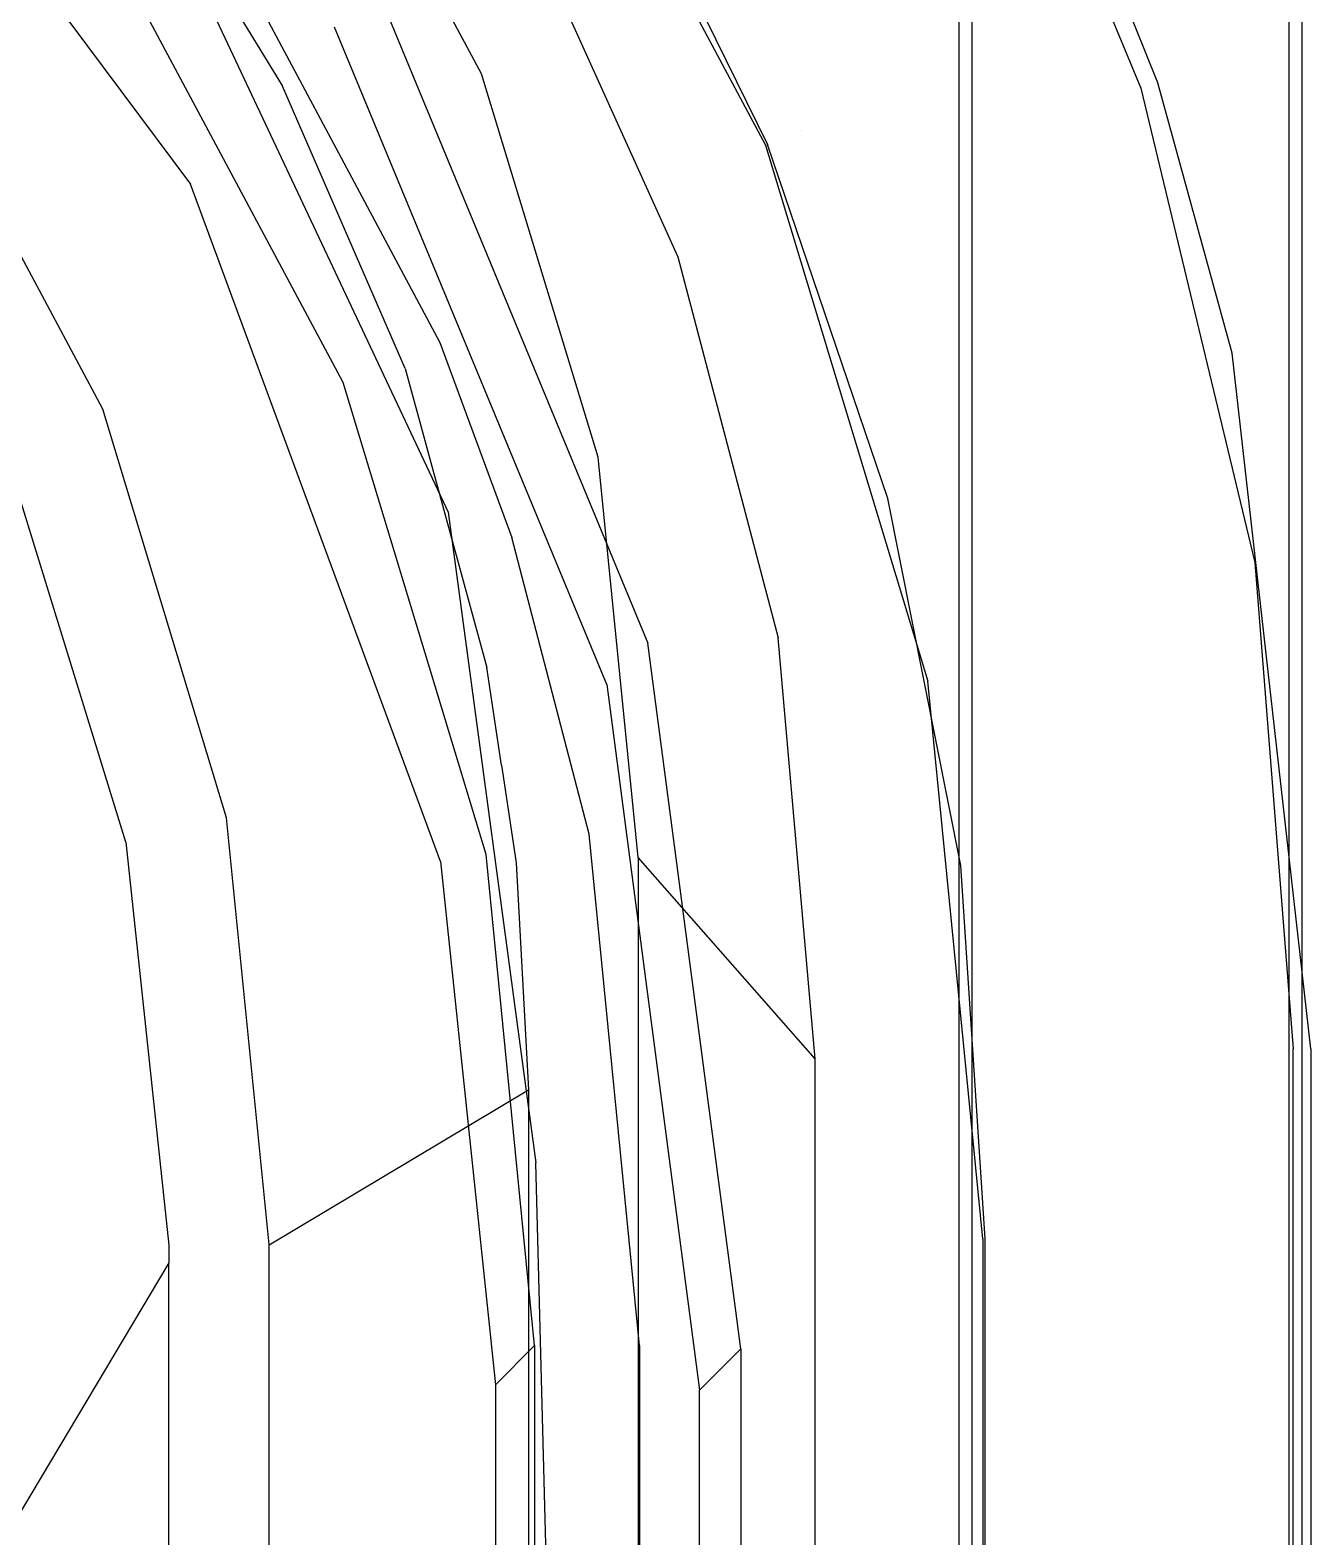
# Model space of a CAD drawing. Extents: x 0 to 153, y -230 to 0.
# Drawn here: x 139.53 to 153.09, y -38.17 to -22.22 of the extents above; entities that cross this region are included whole.
import ezdxf

# ---------------------------------------------------------------- set-up
doc = ezdxf.new("R2010")
doc.units = 0
doc.header["$MEASUREMENT"] = 0
for name, color, linetype in [('Layer1', 252, 'CONTINUOUS'), ('Layer2', 252, 'CONTINUOUS'), ('Layer3', 254, 'CONTINUOUS')]:
    doc.layers.add(name, color=color, linetype=linetype)

msp = doc.modelspace()

# ---------------------------------------------------------------- linework, layer by layer
at = {"layer": 'Layer1', "linetype": 'Continuous'}
for points, invisible_edges in [([(141.149, -17.704, 221.002), (145.242, -25.559, 221.002), (151.996, -3.003, 221.002), (151.728, -2.004, 221.002)], 15), ([(151.996, -226.996, 221.002), (146.622, -195.791, 221.002), (146.622, -34.209, 221.002), (151.996, -3.003, 221.002)], 15), ([(151.996, -3.003, 221.002), (147.997, -3.003, 221.002), (147.997, -102.092, 221.002), (151.996, -102.092, 221.002)], 15), ([(152.382, -226.997, 220.924), (151.996, -226.996, 221.002), (151.996, -3.003, 221.002), (152.382, -3.003, 220.924)], 15), ([(152.382, -102.092, 220.924), (151.996, -102.092, 221.002), (151.996, -3.003, 221.002), (152.382, -3.003, 220.924)], 15), ([(152.382, -3.003, 220.924), (152.709, -3.003, 220.705), (152.709, -226.997, 220.705), (152.382, -226.997, 220.924)], 15), ([(152.382, -3.003, 220.924), (152.709, -3.003, 220.705), (152.709, -102.092, 220.705), (152.382, -102.092, 220.924)], 15), ([(152.709, -226.997, 220.705), (152.926, -226.997, 220.376), (152.926, -3.003, 220.376), (152.709, -3.003, 220.705)], 15), ([(152.709, -102.092, 220.705), (152.709, -3.003, 220.705), (152.926, -3.003, 220.376), (152.926, -102.092, 220.376)], 15), ([(152.926, -3.003, 220.376), (153, -3.003, 219.989), (153, -226.997, 219.989), (152.926, -226.997, 220.376)], 15), ([(152.926, -102.092, 220.376), (152.926, -3.003, 220.376), (153, -3.003, 219.989), (153, -102.092, 219.989)], 15), ([(141.242, -17.766, 221.002), (140.138, -19.204, 221.002), (143.96, -27.323, 221.002), (145.242, -25.559, 221.002)], 15), ([(140.733, -20.583, 200.659), (141.362, -21.955, 200.464), (144.243, -29.488, 200.398), (147.142, -18.886, 202.929)], 15), ([(147.142, -18.886, 202.929), (144.243, -29.488, 200.398), (146.894, -34.209, 202.628)], 15), ([(147.142, -18.886, 202.929), (146.894, -34.209, 202.628), (147.142, -34.439, 202.929)], 15), ([(151.856, -18.886, 202.929), (147.142, -18.886, 202.929), (147.142, -100.742, 202.929), (148.993, -100.742, 202.929)], 15), ([(152.355, -18.901, 203.062), (151.856, -18.886, 202.929), (148.993, -100.742, 202.929), (151.856, -102.092, 202.929)], 15), ([(151.856, -102.092, 202.929), (152.224, -102.092, 202.999), (152.722, -18.939, 203.426), (152.355, -18.901, 203.062)], 15), ([(152.722, -18.939, 203.426), (152.722, -18.939, 203.426), (152.355, -102.092, 203.062), (152.224, -102.092, 202.999)], 15), ([(152.563, -102.092, 203.22), (152.563, -102.092, 203.22), (152.355, -102.092, 203.062), (152.722, -18.939, 203.426)], 15), ([(152.563, -102.092, 203.22), (152.722, -102.092, 203.426), (152.86, -18.992, 203.924), (152.722, -18.939, 203.426)], 15), ([(149.367, -102.092, 203.924), (149.507, -102.092, 219.989), (149.507, -18.992, 219.989), (149.367, -18.992, 203.924)], 5), ([(152.86, -18.992, 203.924), (152.86, -18.992, 203.924), (152.86, -102.092, 203.924), (152.722, -102.092, 203.426)], 15), ([(152.86, -102.092, 203.924), (153, -102.092, 219.989), (153, -18.992, 219.989), (152.86, -18.992, 203.924)], 5), ([(139.494, -19.656, 130.704), (140.139, -19.203, 221.002), (141.95, -23.411, 158.992)], 15), ([(141.95, -23.411, 158.992), (142.981, -25.596, 173.293), (140.139, -19.203, 221.002)], 15), ([(144.331, -30.161, 193.996), (142.981, -25.596, 173.293), (140.139, -19.203, 221.002), (143.96, -27.322, 221.002)], 11), ([(141.95, -23.411, 158.992), (140.102, -20.565, 130.698), (139.494, -19.656, 130.704)], 15), ([(140.102, -20.565, 130.698), (139.788, -22.03, 127.891), (140.231, -22.928, 127.892), (141.565, -23.625, 130.593)], 15), ([(141.565, -23.625, 130.593), (140.102, -20.565, 130.698), (141.95, -23.411, 158.992)], 15), ([(138.408, -21.652, 125.126), (138.921, -22.558, 125.089), (139.788, -22.03, 127.891)], 15), ([(139.788, -22.03, 127.891), (140.231, -22.928, 127.892), (140.101, -25.105, 125.501), (138.921, -22.558, 125.089)], 15), ([(138.921, -22.558, 125.089), (140.101, -25.105, 125.501), (138.45, -24.165, 107.698), (138.921, -22.558, 125.089)], 15), ([(140.231, -22.928, 127.892), (141.771, -24.265, 130.573), (140.101, -25.105, 125.501)], 15), ([(141.565, -23.625, 130.593), (141.771, -24.265, 130.573), (140.231, -22.928, 127.892)], 15), ([(141.95, -23.411, 158.992), (143.151, -27.292, 158.742), (141.565, -23.625, 130.593)], 15), ([(142.981, -25.596, 173.293), (143.709, -29.431, 172.989), (141.95, -23.411, 158.992)], 15), ([(143.709, -29.431, 172.989), (143.151, -27.292, 158.742), (141.95, -23.411, 158.992)], 15), ([(141.771, -24.265, 130.573), (141.565, -23.625, 130.593), (143.151, -27.292, 158.742)], 15), ([(140.101, -25.105, 125.501), (138.45, -24.165, 107.698), (139.686, -27.137, 107.848)], 15), ([(138.45, -24.165, 107.698), (139.686, -27.137, 107.848), (139.153, -29.254, 88.462)], 15), ([(141.771, -24.265, 130.573), (141.869, -24.606, 130.565), (140.101, -25.105, 125.501)], 15), ([(143.151, -27.292, 158.742), (141.869, -24.606, 130.565), (141.771, -24.265, 130.573)], 15), ([(141.869, -24.606, 130.565), (140.486, -26.175, 125.823), (140.101, -25.105, 125.501)], 15), ([(141.869, -24.606, 130.565), (141.137, -28.665, 126.637), (140.486, -26.175, 125.823)], 15), ([(141.869, -24.606, 130.565), (142.538, -28.558, 130.504), (141.137, -28.665, 126.637)], 15), ([(142.538, -28.558, 130.504), (141.869, -24.606, 130.565), (143.151, -27.292, 158.742)], 15), ([(139.686, -27.137, 107.848), (140.486, -26.175, 125.823), (140.101, -25.105, 125.501)], 15), ([(144.331, -30.161, 193.996), (144.479, -32.379, 192.621), (143.709, -29.431, 172.989), (142.981, -25.596, 173.293)], 15), ([(146.622, -34.209, 221.002), (144.886, -34.209, 221.002), (143.96, -27.323, 221.002), (145.242, -25.559, 221.002)], 15), ([(140.486, -26.175, 125.823), (141.137, -28.665, 126.637), (139.686, -27.137, 107.848)], 15), ([(139.686, -27.137, 107.848), (139.817, -32.694, 88.599), (139.153, -29.254, 88.462)], 15), ([(141.137, -28.665, 126.637), (139.686, -27.137, 107.848), (140.468, -30.385, 108.036)], 15), ([(139.817, -32.694, 88.599), (140.468, -30.385, 108.036), (139.686, -27.137, 107.848)], 15), ([(144.478, -32.379, 192.621), (143.151, -27.292, 158.742), (142.538, -28.558, 130.504), (142.579, -29.943, 130.479)], 15), ([(143.96, -27.322, 221.002), (144.886, -34.209, 221.002), (146.894, -34.209, 202.628)], 14), ([(143.96, -27.322, 221.002), (146.894, -34.209, 202.628), (144.479, -32.379, 192.621), (144.331, -30.161, 193.996)], 15), ([(141.137, -28.665, 126.637), (141.362, -30.079, 127.131), (140.468, -30.385, 108.036)], 15), ([(142.538, -28.558, 130.504), (142.58, -29.827, 130.48), (141.137, -28.665, 126.637)], 15), ([(141.137, -28.665, 126.637), (141.345, -29.944, 127.085), (142.58, -29.827, 130.48)], 15), ([(138.996, -32.465, 85.989), (139.817, -32.694, 88.599), (139.153, -29.254, 88.462)], 15), ([(142.58, -29.827, 130.48), (141.362, -30.079, 127.131), (141.345, -29.944, 127.085)], 15), ([(142.58, -29.827, 130.48), (142.58, -29.944, 130.479), (141.492, -32.252, 127.489), (141.362, -30.079, 127.131)], 15), ([(141.492, -197.745, 127.489), (142.579, -200.171, 130.48), (142.579, -29.943, 130.479), (141.492, -32.252, 127.489)], 15), ([(142.579, -29.943, 130.479), (144.478, -32.379, 192.621), (144.479, -197.621, 192.621), (142.58, -200.173, 130.48)], 15), ([(141.362, -30.079, 127.131), (140.468, -30.385, 108.036), (140.72, -33.548, 108.238)], 15), ([(141.362, -30.079, 127.131), (141.492, -32.252, 127.489), (140.72, -33.548, 108.238)], 15), ([(140.468, -30.385, 108.036), (140.72, -33.548, 108.238), (139.817, -32.694, 88.599)], 15), ([(141.492, -32.252, 127.489), (141.492, -197.745, 127.489), (139.934, -195.134, 88.68), (139.934, -34.864, 88.68)], 15), ([(139.817, -32.694, 88.599), (138.996, -32.465, 85.989), (138.768, -34.663, 84.836)], 15), ([(146.894, -195.792, 202.628), (144.479, -197.621, 192.621), (144.478, -32.379, 192.621), (146.894, -34.209, 202.628)], 15), ([(138.768, -34.663, 84.836), (139.817, -32.694, 88.599), (139.933, -34.663, 88.676)], 15), ([(140.72, -33.548, 108.238), (139.934, -34.864, 88.68), (139.817, -32.694, 88.599)], 15), ([(151.587, -33.003, 202.628), (151.587, -33.003, 202.628), (146.894, -34.209, 202.628), (146.894, -195.791, 202.628)], 15), ([(147.067, -102.092, 220.376), (146.993, -102.092, 219.989), (146.993, -33.828, 219.989), (147.053, -33.828, 220.339)], 15), ([(147.284, -33.828, 220.705), (147.053, -33.828, 220.339), (147.067, -102.092, 220.376), (147.284, -102.092, 220.705)], 15), ([(147.611, -102.092, 220.924), (147.284, -102.092, 220.705), (147.284, -33.828, 220.705), (147.648, -33.828, 220.939)], 15), ([(147.997, -33.828, 221.002), (147.648, -33.828, 220.939), (147.611, -102.092, 220.924), (147.997, -102.092, 221.002)], 15), ([(144.886, -34.209, 221.002), (146.894, -34.209, 202.628), (146.894, -98.791, 202.628), (146.764, -98.816, 212.034)], 15), ([(146.764, -98.816, 212.034), (146.764, -98.816, 212.034), (146.622, -98.816, 221.002), (144.886, -34.209, 221.002)], 10), ([(146.622, -98.816, 221.002), (146.622, -98.816, 221.002), (144.886, -34.209, 221.002), (146.622, -34.209, 221.002)], 15), ([(138.768, -34.663, 84.836), (138.777, -35.221, 84.866), (139.934, -34.864, 88.68), (139.933, -34.663, 88.676)], 15), ([(138.777, -35.221, 84.866), (139.934, -34.864, 88.68), (139.934, -195.134, 88.68), (138.777, -194.776, 84.866)], 15)]:
    msp.add_3dface(points, dxfattribs=dict(at, invisible_edges=invisible_edges))
at = {"layer": 'Layer2', "linetype": 'Continuous'}
for points, invisible_edges in [([(144.692, -13.308, 202.628), (145.501, -25.474, 202.628), (141.462, -17.605, 202.628), (139.69, -8.305, 202.628)], 15), ([(144.692, -13.308, 202.628), (144.692, -13.308, 202.628), (148.456, -19.297, 202.628), (145.501, -25.474, 202.628)], 15), ([(144.567, -20.584, 188.862), (146.392, -24.618, 188.877), (147.974, -18.747, 188.872), (145.399, -14.546, 188.872)], 15), ([(150.569, -23.069, 189.069), (148.638, -18.409, 189.069), (149.128, -18.159, 189.61), (151.092, -22.899, 189.61)], 15), ([(150.569, -23.069, 189.069), (148.638, -18.409, 189.069), (149.128, -18.159, 189.61), (151.092, -22.899, 189.61)], 15), ([(149.316, -18.063, 190.352), (149.128, -18.159, 189.61), (151.092, -22.899, 189.61), (151.292, -22.834, 190.352)], 15), ([(149.316, -18.063, 190.352), (149.128, -18.159, 189.61), (151.092, -22.899, 189.61), (151.292, -22.834, 190.352)], 15), ([(149.316, -18.063, 190.352), (149.316, -18.063, 190.352), (151.471, -22.776, 201.095), (149.812, -18.644, 201.095)], 11), ([(149.316, -18.063, 190.352), (149.316, -18.063, 190.352), (151.292, -22.834, 190.352), (151.471, -22.776, 201.095)], 13), ([(149.86, -23.299, 188.872), (147.974, -18.747, 188.872), (148.638, -18.409, 189.069), (150.569, -23.069, 189.069)], 15), ([(149.86, -23.299, 188.872), (147.974, -18.747, 188.872), (148.638, -18.409, 189.069), (150.569, -23.069, 189.069)], 15), ([(149.813, -18.644, 201.095), (149.813, -18.644, 201.095), (149.716, -18.69, 201.68), (151.471, -22.776, 201.095)], 15), ([(149.86, -23.299, 188.872), (151.011, -28.091, 188.872), (146.392, -24.618, 188.877), (147.974, -18.747, 188.872)], 15), ([(151.84, -25.735, 202.177), (152.157, -25.662, 201.68), (149.716, -18.69, 201.68), (149.424, -18.831, 202.177)], 15), ([(149.716, -18.69, 201.68), (149.716, -18.69, 201.68), (151.471, -22.776, 201.095), (152.157, -25.662, 201.68)], 15), ([(142.31, -18.955, 127.635), (142.31, -18.955, 127.635), (142.245, -18.998, 127.263), (144.24, -22.714, 127.261)], 15), ([(144.24, -22.714, 127.261), (144.24, -22.714, 127.261), (142.31, -18.955, 127.635), (144.313, -22.683, 127.632)], 15), ([(144.313, -22.683, 127.632), (144.313, -22.683, 127.632), (142.31, -18.955, 127.635), (144.567, -20.584, 188.862)], 13), ([(148.981, -19.044, 202.51), (149.424, -18.831, 202.177), (151.84, -25.735, 202.177), (151.361, -25.844, 202.51)], 15), ([(142.052, -19.128, 126.925), (142.052, -19.128, 126.925), (141.763, -19.322, 126.709), (143.703, -22.937, 126.709)], 15), ([(142.052, -19.128, 126.925), (142.052, -19.128, 126.925), (142.245, -18.998, 127.263), (144.024, -22.804, 126.924)], 15), ([(144.024, -22.804, 126.924), (144.024, -22.804, 126.924), (143.703, -22.937, 126.709), (142.052, -19.128, 126.925)], 15), ([(144.24, -22.714, 127.261), (144.24, -22.714, 127.261), (144.024, -22.804, 126.924), (142.245, -18.998, 127.263)], 15), ([(150.793, -25.974, 202.628), (151.361, -25.844, 202.51), (148.981, -19.044, 202.51), (148.456, -19.297, 202.628)], 15), ([(141.763, -19.322, 126.709), (141.763, -19.322, 126.709), (141.473, -19.516, 126.648), (143.06, -22.354, 126.648)], 15), ([(143.06, -22.354, 126.648), (143.06, -22.354, 126.648), (143.703, -22.937, 126.709), (141.763, -19.322, 126.709)], 15), ([(150.793, -25.974, 202.628), (146.894, -34.209, 202.628), (145.501, -25.474, 202.628), (148.456, -19.297, 202.628)], 15), ([(140.891, -19.721, 126.648), (140.891, -19.721, 126.648), (141.473, -19.516, 126.648), (143.06, -22.354, 126.648)], 15), ([(140.891, -19.721, 126.648), (140.891, -19.721, 126.648), (140.755, -19.832, 126.616), (142.494, -22.661, 126.616)], 15), ([(143.06, -22.354, 126.648), (143.06, -22.354, 126.648), (140.891, -19.721, 126.648), (143.031, -23.354, 126.648)], 15), ([(140.891, -19.721, 126.648), (140.891, -19.721, 126.648), (142.494, -22.661, 126.616), (143.031, -23.354, 126.648)], 15), ([(140.621, -19.927, 126.514), (140.621, -19.927, 126.514), (140.529, -19.994, 126.359), (142.248, -22.79, 126.359)], 15), ([(140.755, -19.832, 126.616), (140.755, -19.832, 126.616), (140.621, -19.927, 126.514), (142.349, -22.737, 126.514)], 15), ([(142.349, -22.737, 126.514), (142.349, -22.737, 126.514), (142.248, -22.79, 126.359), (140.621, -19.927, 126.514)], 15), ([(142.494, -22.661, 126.616), (142.494, -22.661, 126.616), (142.349, -22.737, 126.514), (140.755, -19.832, 126.616)], 15), ([(138.424, -20.093, 105.492), (140.357, -23.222, 105.625), (138.176, -22.251, 85.384)], 15), ([(140.492, -20.02, 126.185), (140.357, -23.222, 105.625), (138.424, -20.093, 105.492)], 15), ([(140.492, -20.02, 126.185), (142.207, -22.811, 126.185), (140.357, -23.222, 105.625)], 14), ([(142.207, -22.811, 126.185), (142.207, -22.811, 126.185), (140.492, -20.02, 126.185), (140.529, -19.994, 126.359)], 15), ([(140.529, -19.994, 126.359), (140.529, -19.994, 126.359), (142.207, -22.811, 126.185), (142.248, -22.79, 126.359)], 15), ([(144.313, -22.683, 127.632), (144.313, -22.683, 127.632), (144.567, -20.584, 188.862), (146.392, -24.618, 188.877)], 11), ([(137.971, -22.388, 84.793), (138.117, -22.291, 85.079), (140.241, -26.257, 85.085)], 15), ([(138.176, -22.251, 85.384), (138.117, -22.291, 85.079), (140.304, -26.23, 85.392)], 15), ([(140.304, -26.23, 85.392), (140.241, -26.257, 85.085), (138.117, -22.291, 85.079)], 15), ([(140.357, -23.222, 105.625), (140.304, -26.23, 85.392), (138.176, -22.251, 85.384)], 13), ([(140.079, -26.324, 84.796), (137.971, -22.388, 84.793), (137.75, -22.536, 84.578)], 15), ([(140.079, -26.324, 84.796), (140.241, -26.257, 85.085), (137.971, -22.388, 84.793)], 15), ([(144.227, -25.536, 126.648), (144.227, -25.536, 126.648), (143.031, -23.354, 126.648), (143.06, -22.354, 126.648)], 15), ([(143.703, -22.937, 126.709), (144.227, -25.536, 126.648), (143.06, -22.354, 126.648), (143.703, -22.937, 126.709)], 15), ([(139.833, -26.426, 84.579), (137.75, -22.536, 84.578), (138.436, -24.139, 84.479)], 15), ([(137.75, -22.536, 84.578), (140.079, -26.324, 84.796), (139.833, -26.426, 84.579)], 15), ([(143.504, -25.802, 126.184), (143.504, -25.802, 126.184), (142.207, -22.811, 126.185), (142.248, -22.79, 126.359)], 15), ([(143.547, -25.786, 126.358), (143.547, -25.786, 126.358), (142.248, -22.79, 126.359), (142.349, -22.737, 126.514)], 15), ([(142.248, -22.79, 126.359), (142.248, -22.79, 126.359), (143.504, -25.802, 126.184), (143.547, -25.786, 126.358)], 15), ([(143.654, -25.749, 126.514), (143.654, -25.749, 126.514), (142.349, -22.737, 126.514), (142.494, -22.661, 126.616)], 15), ([(142.349, -22.737, 126.514), (142.349, -22.737, 126.514), (143.547, -25.786, 126.358), (143.654, -25.749, 126.514)], 15), ([(143.031, -23.354, 126.648), (143.031, -23.354, 126.648), (142.494, -22.661, 126.616), (143.809, -25.694, 126.616)], 15), ([(143.809, -25.694, 126.616), (143.809, -25.694, 126.616), (143.654, -25.749, 126.514), (142.494, -22.661, 126.616)], 15), ([(143.703, -22.937, 126.709), (143.703, -22.937, 126.709), (144.024, -22.804, 126.924), (144.9, -26.868, 126.708)], 15), ([(144.024, -22.804, 126.924), (144.024, -22.804, 126.924), (144.24, -22.714, 127.261), (145.239, -26.8, 126.922)], 15), ([(144.9, -26.868, 126.708), (144.9, -26.868, 126.708), (145.239, -26.8, 126.922), (144.024, -22.804, 126.924)], 15), ([(144.313, -22.683, 127.632), (144.313, -22.683, 127.632), (145.468, -26.754, 127.258), (144.24, -22.714, 127.261)], 15), ([(145.468, -26.754, 127.258), (145.468, -26.754, 127.258), (145.239, -26.8, 126.922), (144.24, -22.714, 127.261)], 15), ([(145.468, -26.754, 127.258), (145.468, -26.754, 127.258), (144.313, -22.683, 127.632), (145.547, -26.738, 127.627)], 15), ([(145.547, -26.738, 127.627), (145.547, -26.738, 127.627), (144.313, -22.683, 127.632), (146.392, -24.618, 188.877)], 13), ([(151.292, -22.834, 190.352), (151.292, -22.834, 190.352), (152.261, -25.638, 201.095), (151.471, -22.776, 201.095)], 11), ([(152.261, -25.638, 201.095), (152.261, -25.638, 201.095), (151.471, -22.776, 201.095), (152.157, -25.662, 201.68)], 15), ([(142.207, -22.811, 126.185), (141.741, -26.531, 105.792), (140.357, -23.222, 105.625)], 15), ([(141.741, -26.531, 105.792), (143.504, -25.802, 126.184), (142.207, -22.811, 126.185)], 13), ([(144.9, -26.868, 126.708), (144.9, -26.868, 126.708), (144.227, -25.536, 126.648), (143.703, -22.937, 126.709)], 15), ([(151.092, -22.899, 189.61), (150.569, -23.069, 189.069), (151.748, -27.974, 189.069), (152.291, -27.888, 189.61)], 15), ([(151.092, -22.899, 189.61), (150.569, -23.069, 189.069), (151.748, -27.974, 189.069), (152.291, -27.888, 189.61)], 15), ([(151.292, -22.834, 190.352), (151.092, -22.899, 189.61), (152.291, -27.888, 189.61), (152.499, -27.855, 190.352)], 15), ([(151.292, -22.834, 190.352), (151.092, -22.899, 189.61), (152.291, -27.888, 189.61), (152.499, -27.855, 190.352)], 15), ([(151.292, -22.834, 190.352), (151.292, -22.834, 190.352), (152.499, -27.855, 190.352), (152.261, -25.638, 201.095)], 13), ([(150.569, -23.069, 189.069), (149.86, -23.299, 188.872), (151.011, -28.091, 188.872), (151.748, -27.974, 189.069)], 15), ([(150.569, -23.069, 189.069), (149.86, -23.299, 188.872), (151.011, -28.091, 188.872), (151.748, -27.974, 189.069)], 15), ([(140.357, -23.222, 105.625), (141.741, -26.531, 105.792), (140.304, -26.23, 85.392)], 15), ([(143.031, -23.354, 126.648), (143.971, -25.631, 126.648), (144.227, -25.536, 126.648), (143.031, -23.354, 126.648)], 15), ([(143.971, -25.631, 126.648), (143.971, -25.631, 126.648), (143.809, -25.694, 126.616), (143.031, -23.354, 126.648)], 15), ([(138.436, -24.139, 84.479), (139.833, -26.426, 84.579), (140.061, -27.69, 84.483)], 15), ([(140.061, -27.69, 84.483), (139.5, -26.624, 84.422), (138.436, -24.139, 84.479)], 15), ([(145.547, -26.738, 127.627), (145.547, -26.738, 127.627), (146.392, -24.618, 188.877), (147.452, -28.653, 188.891)], 11), ([(147.452, -28.653, 188.891), (151.399, -33.003, 188.872), (151.011, -28.091, 188.872), (146.392, -24.618, 188.877)], 15), ([(144.506, -27.355, 126.648), (144.506, -27.355, 126.648), (143.809, -25.694, 126.616), (143.971, -25.631, 126.648)], 15), ([(144.227, -25.536, 126.648), (144.227, -25.536, 126.648), (143.971, -25.631, 126.648), (144.506, -27.355, 126.648)], 15), ([(144.859, -28.869, 126.648), (144.859, -28.869, 126.648), (144.9, -26.868, 126.708), (144.227, -25.536, 126.648)], 15), ([(144.859, -28.869, 126.648), (144.859, -28.869, 126.648), (144.506, -27.355, 126.648), (144.227, -25.536, 126.648)], 15), ([(151.84, -25.735, 202.177), (152.157, -25.662, 201.68), (152.985, -33.003, 201.68), (152.661, -33.003, 202.177)], 15), ([(152.261, -25.638, 201.095), (153.092, -33.003, 201.095), (152.985, -33.003, 201.68), (152.157, -25.662, 201.68)], 15), ([(152.499, -27.855, 190.352), (152.499, -27.855, 190.352), (153.092, -33.003, 201.095), (152.261, -25.638, 201.095)], 11), ([(143.504, -25.802, 126.184), (142.617, -30.149, 106.001), (141.741, -26.531, 105.792)], 15), ([(143.504, -25.802, 126.184), (144.368, -28.967, 126.183), (142.617, -30.149, 106.001)], 14), ([(143.504, -25.802, 126.184), (143.504, -25.802, 126.184), (143.547, -25.786, 126.358), (144.368, -28.967, 126.183)], 15), ([(143.547, -25.786, 126.358), (143.547, -25.786, 126.358), (143.654, -25.749, 126.514), (144.412, -28.958, 126.357)], 15), ([(144.412, -28.958, 126.357), (144.412, -28.958, 126.357), (144.368, -28.967, 126.183), (143.547, -25.786, 126.358)], 15), ([(143.809, -25.694, 126.616), (143.809, -25.694, 126.616), (143.654, -25.749, 126.514), (144.523, -28.936, 126.514)], 15), ([(144.523, -28.936, 126.514), (144.523, -28.936, 126.514), (144.412, -28.958, 126.357), (143.654, -25.749, 126.514)], 15), ([(144.506, -27.355, 126.648), (144.506, -27.355, 126.648), (144.685, -28.904, 126.616), (143.809, -25.694, 126.616)], 15), ([(143.809, -25.694, 126.616), (144.523, -28.936, 126.514), (144.685, -28.904, 126.616), (143.809, -25.694, 126.616)], 15), ([(151.361, -25.844, 202.51), (151.84, -25.735, 202.177), (152.661, -33.003, 202.177), (152.169, -33.003, 202.51)], 15), ([(150.793, -25.974, 202.628), (150.793, -25.974, 202.628), (151.587, -33.003, 202.628), (146.894, -34.209, 202.628)], 15), ([(151.361, -25.844, 202.51), (150.793, -25.974, 202.628), (151.587, -33.003, 202.628), (152.169, -33.003, 202.51)], 15), ([(140.241, -26.257, 85.085), (140.079, -26.324, 84.796), (141.549, -30.568, 85.093)], 15), ([(140.304, -26.23, 85.392), (140.241, -26.257, 85.085), (141.614, -30.555, 85.402)], 15), ([(141.614, -30.555, 85.402), (141.549, -30.568, 85.093), (140.241, -26.257, 85.085)], 15), ([(141.741, -26.531, 105.792), (142.617, -30.149, 106.001), (140.304, -26.23, 85.392)], 15), ([(142.617, -30.149, 106.001), (141.614, -30.555, 85.402), (140.304, -26.23, 85.392)], 13), ([(141.378, -30.602, 84.801), (139.833, -26.426, 84.579), (140.079, -26.324, 84.796), (141.378, -30.602, 84.801)], 15), ([(141.378, -30.602, 84.801), (141.116, -30.654, 84.581), (139.833, -26.426, 84.579)], 15), ([(139.833, -26.426, 84.579), (141.116, -30.654, 84.581), (140.061, -27.69, 84.483)], 15), ([(140.079, -26.324, 84.796), (141.378, -30.602, 84.801), (141.549, -30.568, 85.093)], 15), ([(140.77, -30.769, 84.425), (139.389, -26.671, 84.316), (139.5, -26.624, 84.422)], 15), ([(139.5, -26.624, 84.422), (140.061, -27.69, 84.483), (140.77, -30.769, 84.425)], 15), ([(139.106, -29.816, 63.639), (140.548, -30.815, 84.031), (139.283, -26.716, 84.027)], 13), ([(139.314, -26.703, 84.177), (139.283, -26.716, 84.027), (140.578, -30.809, 84.18)], 15), ([(140.578, -30.809, 84.18), (140.548, -30.815, 84.031), (139.283, -26.716, 84.027)], 15), ([(140.655, -30.793, 84.318), (139.314, -26.703, 84.177), (139.389, -26.671, 84.316)], 15), ([(140.655, -30.793, 84.318), (140.578, -30.809, 84.18), (139.314, -26.703, 84.177)], 15), ([(139.389, -26.671, 84.316), (140.655, -30.793, 84.318), (140.77, -30.769, 84.425)], 15), ([(145.468, -26.754, 127.258), (145.468, -26.754, 127.258), (145.239, -26.8, 126.922), (145.655, -30.978, 126.92)], 15), ([(145.547, -26.738, 127.627), (145.86, -30.978, 127.191), (145.468, -26.754, 127.258), (145.547, -26.738, 127.627)], 15), ([(145.86, -30.978, 127.191), (145.86, -30.978, 127.191), (145.655, -30.978, 126.92), (145.468, -26.754, 127.258)], 15), ([(145.547, -26.738, 127.627), (145.86, -30.978, 127.191), (145.971, -30.978, 127.621), (145.547, -26.738, 127.627)], 15), ([(145.971, -30.978, 127.621), (145.971, -30.978, 127.621), (145.547, -26.738, 127.627), (147.452, -28.653, 188.891)], 13), ([(145.31, -30.978, 126.708), (145.31, -30.978, 126.708), (144.859, -28.869, 126.648), (144.9, -26.868, 126.708)], 15), ([(145.516, -30.978, 126.811), (145.516, -30.978, 126.811), (144.9, -26.868, 126.708), (145.239, -26.8, 126.922)], 15), ([(144.9, -26.868, 126.708), (144.9, -26.868, 126.708), (145.31, -30.978, 126.708), (145.516, -30.978, 126.811)], 15), ([(145.655, -30.978, 126.92), (145.655, -30.978, 126.92), (145.516, -30.978, 126.811), (145.239, -26.8, 126.922)], 15), ([(144.859, -28.869, 126.648), (144.859, -28.869, 126.648), (144.685, -28.904, 126.616), (144.506, -27.355, 126.648)], 15), ([(140.061, -27.69, 84.483), (141.116, -30.654, 84.581), (140.979, -31.116, 84.489)], 15), ([(140.061, -27.69, 84.483), (140.979, -31.116, 84.489), (140.77, -30.769, 84.425)], 15), ([(152.291, -27.888, 189.61), (151.748, -27.974, 189.069), (152.145, -33.003, 189.069), (152.695, -33.003, 189.61)], 15), ([(152.291, -27.888, 189.61), (151.748, -27.974, 189.069), (152.144, -33.003, 189.069), (152.695, -33.003, 189.61)], 15), ([(152.905, -33.003, 190.352), (152.695, -33.003, 189.61), (152.291, -27.888, 189.61), (152.499, -27.855, 190.352)], 15), ([(152.905, -33.003, 190.352), (152.695, -33.003, 189.61), (152.291, -27.888, 189.61), (152.499, -27.855, 190.352)], 15), ([(152.499, -27.855, 190.352), (152.499, -27.855, 190.352), (152.905, -33.003, 190.352), (153.092, -33.003, 201.095)], 13), ([(151.748, -27.974, 189.069), (151.011, -28.091, 188.872), (151.399, -33.003, 188.872), (152.145, -33.003, 189.069)], 15), ([(151.748, -27.974, 189.069), (151.011, -28.091, 188.872), (151.399, -33.003, 188.872), (152.144, -33.003, 189.069)], 15), ([(145.971, -30.978, 127.621), (145.971, -30.978, 127.621), (147.844, -33.107, 188.899), (147.452, -28.653, 188.891)], 11), ([(147.844, -33.107, 188.899), (147.844, -33.107, 188.899), (147.452, -28.653, 188.891), (151.399, -33.003, 188.872)], 15), ([(142.617, -30.149, 106.001), (144.524, -29.999, 126.19), (144.368, -28.967, 126.183)], 13), ([(144.681, -31.031, 126.196), (144.368, -28.967, 126.183), (144.412, -28.958, 126.357), (144.681, -31.031, 126.196)], 15), ([(144.412, -28.958, 126.357), (144.412, -28.958, 126.357), (144.523, -28.936, 126.514), (144.719, -31.024, 126.357)], 15), ([(144.719, -31.024, 126.357), (144.719, -31.024, 126.357), (144.681, -31.031, 126.196), (144.412, -28.958, 126.357)], 15), ([(144.813, -31.012, 126.503), (144.813, -31.012, 126.503), (144.523, -28.936, 126.514), (144.685, -28.904, 126.616)], 15), ([(144.813, -31.012, 126.503), (144.523, -28.936, 126.514), (144.719, -31.024, 126.357), (144.813, -31.012, 126.503)], 15), ([(144.952, -30.996, 126.608), (144.952, -30.996, 126.608), (144.685, -28.904, 126.616), (144.859, -28.869, 126.648)], 15), ([(144.685, -28.904, 126.616), (144.685, -28.904, 126.616), (144.813, -31.012, 126.503), (144.952, -30.996, 126.608)], 15), ([(145.31, -30.978, 126.708), (145.31, -30.978, 126.708), (145.108, -30.978, 126.658), (144.859, -28.869, 126.648)], 15), ([(144.859, -28.869, 126.648), (144.859, -28.869, 126.648), (144.952, -30.996, 126.608), (145.108, -30.978, 126.658)], 15), ([(139.106, -29.816, 63.639), (139.935, -33.259, 63.837), (137.684, -29.554, 43.221)], 15), ([(137.684, -29.554, 43.221), (138.937, -33.69, 43.232), (139.935, -33.259, 63.837)], 14), ([(140.548, -30.815, 84.031), (139.935, -33.259, 63.837), (139.106, -29.816, 63.639)], 15), ([(144.524, -29.999, 126.19), (144.681, -31.031, 126.196), (142.617, -30.149, 106.001)], 14), ([(142.617, -30.149, 106.001), (142.899, -33.674, 106.226), (141.614, -30.555, 85.402)], 15), ([(144.681, -31.031, 126.196), (142.899, -33.674, 106.226), (142.617, -30.149, 106.001)], 15), ([(141.378, -30.602, 84.801), (141.116, -30.654, 84.581), (141.711, -35.074, 84.69)], 15), ([(141.963, -35.074, 85.015), (141.549, -30.568, 85.093), (141.378, -30.602, 84.801)], 15), ([(141.963, -35.074, 85.015), (141.711, -35.074, 84.69), (141.378, -30.602, 84.801)], 15), ([(141.614, -30.555, 85.402), (141.549, -30.568, 85.093), (142.064, -35.074, 85.414)], 15), ([(141.549, -30.568, 85.093), (141.963, -35.074, 85.015), (142.064, -35.074, 85.414)], 15), ([(142.899, -33.674, 106.226), (142.064, -35.074, 85.414), (141.614, -30.555, 85.402)], 13), ([(141.222, -35.076, 84.43), (140.655, -30.793, 84.318), (140.77, -30.769, 84.425)], 15), ([(140.77, -30.769, 84.425), (140.979, -31.116, 84.489), (141.222, -35.076, 84.43)], 15), ([(141.116, -30.654, 84.581), (140.979, -31.116, 84.489), (141.711, -35.074, 84.69)], 15), ([(140.548, -30.815, 84.031), (141.003, -35.079, 84.036), (139.935, -33.259, 63.837)], 14), ([(140.578, -30.809, 84.18), (140.548, -30.815, 84.031), (141.032, -35.078, 84.183)], 15), ([(141.032, -35.078, 84.183), (141.003, -35.079, 84.036), (140.548, -30.815, 84.031)], 15), ([(140.655, -30.793, 84.318), (140.578, -30.809, 84.18), (141.107, -35.077, 84.322)], 15), ([(141.107, -35.077, 84.322), (140.578, -30.809, 84.18), (141.032, -35.078, 84.183), (141.107, -35.077, 84.322)], 15), ([(141.222, -35.076, 84.43), (141.107, -35.077, 84.322), (140.655, -30.793, 84.318)], 15), ([(144.681, -31.031, 126.196), (144.809, -33.437, 126.219), (142.899, -33.674, 106.226)], 14), ([(144.681, -31.031, 126.196), (144.681, -31.031, 126.196), (144.719, -31.024, 126.357), (144.809, -33.437, 126.219)], 15), ([(144.813, -31.012, 126.503), (144.813, -31.012, 126.503), (144.719, -31.024, 126.357), (144.843, -33.437, 126.37)], 15), ([(144.809, -33.437, 126.219), (144.809, -33.437, 126.219), (144.719, -31.024, 126.357), (144.843, -33.437, 126.37)], 15), ([(144.813, -31.012, 126.503), (144.813, -31.012, 126.503), (144.952, -30.996, 126.608), (144.927, -33.437, 126.51)], 15), ([(144.927, -33.437, 126.51), (144.927, -33.437, 126.51), (144.843, -33.437, 126.37), (144.813, -31.012, 126.503)], 15), ([(144.952, -30.996, 126.608), (144.952, -30.996, 126.608), (144.927, -33.437, 126.51), (145.052, -33.437, 126.616)], 15), ([(145.108, -30.978, 126.658), (145.108, -30.978, 126.658), (144.952, -30.996, 126.608), (145.052, -33.437, 126.616)], 15), ([(145.196, -33.437, 126.674), (145.196, -33.437, 126.674), (145.052, -33.437, 126.616), (145.108, -30.978, 126.658)], 15), ([(145.108, -30.978, 126.658), (145.108, -30.978, 126.658), (145.31, -30.978, 126.708), (145.196, -33.437, 126.674)], 15), ([(145.196, -33.437, 126.674), (145.196, -33.437, 126.674), (145.31, -30.978, 126.708), (145.516, -30.978, 126.811)], 15), ([(145.196, -196.559, 126.674), (145.517, -199.018, 126.811), (145.516, -30.978, 126.811), (145.196, -33.437, 126.674)], 15), ([(145.516, -30.978, 126.811), (145.655, -30.978, 126.92), (145.655, -199.018, 126.92), (145.517, -199.018, 126.811)], 15), ([(145.655, -199.018, 126.92), (145.86, -199.018, 127.191), (145.86, -30.978, 127.191), (145.655, -30.978, 126.92)], 15), ([(145.86, -30.978, 127.191), (145.971, -30.978, 127.621), (145.971, -199.018, 127.621), (145.86, -199.018, 127.191)], 15), ([(141.711, -35.074, 84.69), (141.357, -35.074, 84.495), (140.979, -31.116, 84.489)], 15), ([(141.357, -35.074, 84.495), (141.222, -35.076, 84.43), (140.979, -31.116, 84.489)], 15), ([(151.587, -33.003, 202.628), (151.587, -33.003, 202.628), (146.894, -195.791, 202.628), (151.587, -196.997, 202.628)], 15), ([(147.844, -33.107, 188.899), (147.844, -33.107, 188.899), (151.399, -33.003, 188.872), (151.399, -196.997, 188.872)], 15), ([(152.144, -33.003, 189.069), (151.399, -33.003, 188.872), (151.399, -196.997, 188.872), (152.144, -196.997, 189.069)], 15), ([(151.587, -33.003, 202.628), (152.169, -33.003, 202.51), (152.169, -196.997, 202.51), (151.587, -196.997, 202.628)], 15), ([(152.695, -196.997, 189.61), (152.144, -196.997, 189.069), (152.144, -33.003, 189.069), (152.695, -33.003, 189.61)], 15), ([(152.169, -196.997, 202.51), (152.661, -196.997, 202.177), (152.661, -33.003, 202.177), (152.169, -33.003, 202.51)], 15), ([(152.661, -33.003, 202.177), (152.985, -33.003, 201.68), (152.985, -196.997, 201.68), (152.661, -196.997, 202.177)], 15), ([(152.905, -33.003, 190.352), (152.695, -33.003, 189.61), (152.695, -196.997, 189.61), (152.905, -196.997, 190.352)], 15), ([(153.092, -196.997, 201.095), (152.905, -196.997, 190.352), (152.905, -33.003, 190.352), (153.092, -33.003, 201.095)], 5), ([(152.985, -196.997, 201.68), (153.092, -196.997, 201.095), (153.092, -33.003, 201.095), (152.985, -33.003, 201.68)], 15), ([(147.844, -33.107, 188.899), (147.844, -33.107, 188.899), (151.399, -196.997, 188.872), (147.844, -196.889, 188.899)], 15), ([(139.935, -33.259, 63.837), (140.185, -36.643, 63.64), (138.937, -33.69, 43.232)], 15), ([(139.935, -33.259, 63.837), (140.185, -36.643, 63.64), (141.003, -35.079, 84.036)], 15), ([(144.809, -33.437, 126.219), (142.899, -33.674, 106.226), (142.064, -35.074, 85.414)], 15), ([(144.843, -33.437, 126.37), (144.927, -33.437, 126.51), (144.843, -196.559, 126.37), (144.809, -196.558, 126.219)], 15), ([(144.843, -33.437, 126.37), (144.809, -33.437, 126.219), (144.809, -196.558, 126.219)], 15), ([(145.052, -33.437, 126.616), (144.927, -33.437, 126.51), (144.843, -196.559, 126.37), (144.928, -196.559, 126.51)], 15), ([(144.928, -196.559, 126.51), (145.052, -196.559, 126.616), (145.196, -33.437, 126.674), (145.052, -33.437, 126.616)], 15), ([(145.052, -196.559, 126.616), (145.196, -196.559, 126.674), (145.196, -33.437, 126.674)], 15), ([(138.937, -33.69, 43.232), (139.366, -38.016, 43.244), (140.185, -36.643, 63.64)], 14), ([(141.003, -35.079, 84.036), (141.004, -35.268, 84.036), (140.202, -36.613, 64.052)], 14), ([(141.032, -35.078, 84.183), (141.033, -35.268, 84.183), (141.003, -35.079, 84.036)], 15), ([(141.033, -35.268, 84.183), (141.004, -35.268, 84.036), (141.003, -35.079, 84.036)], 15), ([(141.107, -35.077, 84.322), (141.108, -35.268, 84.322), (141.032, -35.078, 84.183)], 15), ([(141.108, -35.268, 84.322), (141.033, -35.268, 84.183), (141.032, -35.078, 84.183)], 15), ([(141.222, -35.076, 84.43), (141.222, -35.268, 84.43), (141.107, -35.077, 84.322)], 15), ([(141.222, -35.268, 84.43), (141.108, -35.268, 84.322), (141.107, -35.077, 84.322)], 15), ([(141.357, -35.074, 84.495), (141.357, -35.268, 84.495), (141.222, -35.076, 84.43)], 15), ([(141.222, -35.076, 84.43), (141.357, -35.268, 84.495), (141.222, -35.268, 84.43)], 15), ([(141.711, -35.074, 84.69), (141.357, -35.268, 84.495), (141.357, -35.074, 84.495)], 15), ([(141.711, -194.922, 84.69), (141.358, -194.728, 84.495), (141.357, -35.268, 84.495), (141.711, -35.074, 84.69)], 15), ([(141.963, -35.074, 85.015), (141.711, -35.074, 84.69), (141.711, -194.922, 84.69), (141.963, -194.922, 85.015)], 15), ([(142.064, -194.922, 85.414), (141.963, -194.922, 85.015), (141.963, -35.074, 85.015), (142.063, -35.076, 85.414)], 15), ([(141.005, -194.728, 84.036), (141.033, -194.728, 84.183), (141.033, -35.268, 84.183), (141.004, -35.268, 84.036)], 15), ([(141.108, -35.268, 84.322), (141.033, -35.268, 84.183), (141.033, -194.728, 84.183), (141.108, -194.728, 84.322)], 15), ([(141.223, -194.728, 84.43), (141.108, -194.728, 84.322), (141.108, -35.268, 84.322), (141.222, -35.268, 84.43)], 15), ([(141.357, -35.268, 84.495), (141.222, -35.268, 84.43), (141.223, -194.728, 84.43), (141.358, -194.728, 84.495)], 15)]:
    msp.add_3dface(points, dxfattribs=dict(at, invisible_edges=invisible_edges))
for points in [[(147.844, -196.888, 188.899), (147.844, -33.107, 188.899), (145.971, -30.978, 127.621), (145.971, -199.017, 127.621)], [(144.809, -33.437, 126.219), (144.809, -196.558, 126.219), (142.063, -194.919, 85.414), (142.063, -35.076, 85.414)], [(141.005, -194.728, 84.036), (141.004, -35.268, 84.036), (139.366, -38.014, 43.244), (139.366, -191.981, 43.244)]]:
    msp.add_3dface(points, dxfattribs=at)
at = {"layer": 'Layer3', "linetype": 'Continuous'}
for points, invisible_edges in [([(6.378, -36.613, 205.002), (146.622, -36.613, 205.002), (125.24, -8.747, 205.002), (35.228, -7.764, 205.002)], 15), ([(125.24, -8.747, 205.002), (145.639, -29.145, 205.002), (146.622, -36.613, 205.002)], 13), ([(145.639, -29.145, 205.002), (132.198, -11.628, 205.002), (125.24, -8.747, 205.002)], 13), ([(145.639, -29.145, 205.002), (142.757, -22.187, 205.002), (132.198, -11.628, 205.002)], 14), ([(11.768, -23.848, 207.222), (16.34, -17.725, 207.222), (136.66, -17.725, 207.222), (141.233, -23.848, 207.222)], 10), ([(141.233, -23.848, 207.222), (141.233, -23.848, 207.222), (136.66, -17.725, 207.222), (140.386, -21.346, 223.079)], 15), ([(145.083, -17.834, 222.04), (144.846, -17.992, 221.756), (147.677, -23.288, 221.756)], 15), ([(145.083, -17.834, 222.04), (147.94, -23.179, 222.04), (147.677, -23.288, 221.756)], 15), ([(146.291, -19.471, 222.428), (145.083, -17.834, 222.04), (147.94, -23.179, 222.04)], 15), ([(144.846, -17.992, 221.756), (144.523, -18.208, 221.651), (147.318, -23.437, 221.651)], 13), ([(144.846, -17.992, 221.756), (147.318, -23.437, 221.651), (147.677, -23.288, 221.756)], 15), ([(147.318, -23.437, 221.651), (143.193, -21.751, 221.651), (144.523, -18.208, 221.651), (147.318, -23.437, 221.651)], 15), ([(147.954, -23.174, 223.776), (145.919, -19.686, 224.049), (146.164, -19.544, 223.776)], 15), ([(146.164, -19.544, 223.776), (148.058, -23.13, 223.399), (146.262, -19.488, 223.399)], 15), ([(148.058, -23.13, 223.399), (147.954, -23.174, 223.776), (146.164, -19.544, 223.776)], 15), ([(146.262, -19.488, 223.399), (148.058, -23.13, 223.399), (148.089, -23.117, 222.428), (146.291, -19.471, 222.428)], 15), ([(146.291, -19.471, 222.428), (147.94, -23.179, 222.04), (148.089, -23.117, 222.428)], 15), ([(147.692, -23.282, 224.049), (145.589, -19.876, 224.149), (145.919, -19.686, 224.049)], 15), ([(147.954, -23.174, 223.776), (147.692, -23.282, 224.049), (145.919, -19.686, 224.049)], 15), ([(145.589, -19.876, 224.149), (141.309, -20.729, 224.149), (143.873, -25.525, 224.149)], 15), ([(143.873, -25.525, 224.149), (145.589, -19.876, 224.149), (147.34, -23.428, 224.149)], 15), ([(145.589, -19.876, 224.149), (147.34, -23.428, 224.149), (147.692, -23.282, 224.049)], 10), ([(140.982, -20.947, 224.077), (141.309, -20.729, 224.149), (143.873, -25.525, 224.149)], 13), ([(140.982, -20.947, 224.077), (140.671, -21.155, 223.842), (143.51, -25.675, 224.077)], 15), ([(140.982, -20.947, 224.077), (143.51, -25.675, 224.077), (143.873, -25.525, 224.149)], 15), ([(140.671, -21.155, 223.842), (140.461, -21.296, 223.479), (143.164, -25.818, 223.841)], 15), ([(140.671, -21.155, 223.842), (143.164, -25.818, 223.841), (143.51, -25.675, 224.077)], 15), ([(140.461, -21.296, 223.479), (140.386, -21.346, 223.079), (142.931, -25.915, 223.478)], 15), ([(142.848, -25.949, 223.077), (142.848, -25.949, 223.077), (141.233, -23.848, 207.222), (140.386, -21.346, 223.079)], 15), ([(140.386, -21.346, 223.079), (142.931, -25.915, 223.478), (142.848, -25.949, 223.077)], 7), ([(140.461, -21.296, 223.479), (142.931, -25.915, 223.478), (143.164, -25.818, 223.841)], 15), ([(143.193, -21.751, 221.651), (145.639, -29.145, 205.002), (142.757, -22.187, 205.002)], 15), ([(143.193, -21.751, 221.651), (146.075, -28.709, 221.651), (145.639, -29.145, 205.002)], 14), ([(149.039, -29.111, 221.651), (143.193, -21.751, 221.651), (147.318, -23.437, 221.651)], 15), ([(149.039, -29.111, 221.651), (146.075, -28.709, 221.651), (143.193, -21.751, 221.651)], 15), ([(149.396, -26.967, 222.428), (148.089, -23.117, 222.428), (147.94, -23.179, 222.04)], 15), ([(148.058, -23.13, 223.399), (149.363, -26.976, 223.399), (149.396, -26.967, 222.428), (148.089, -23.117, 222.428)], 15), ([(148.981, -27.079, 224.049), (147.692, -23.282, 224.049), (147.34, -23.428, 224.149)], 15), ([(147.94, -23.179, 222.04), (147.677, -23.288, 221.756), (149.42, -29.035, 221.756)], 15), ([(149.254, -27.005, 223.776), (147.954, -23.174, 223.776), (147.692, -23.282, 224.049)], 15), ([(147.692, -23.282, 224.049), (148.981, -27.079, 224.049), (149.254, -27.005, 223.776)], 15), ([(147.94, -23.179, 222.04), (149.699, -28.98, 222.04), (149.42, -29.035, 221.756)], 15), ([(149.396, -26.967, 222.428), (149.699, -28.98, 222.04), (147.94, -23.179, 222.04)], 15), ([(147.954, -23.174, 223.776), (149.363, -26.976, 223.399), (148.058, -23.13, 223.399)], 15), ([(147.954, -23.174, 223.776), (149.254, -27.005, 223.776), (149.363, -26.976, 223.399)], 15), ([(144.633, -27.59, 224.149), (147.34, -23.428, 224.149), (143.873, -25.525, 224.149)], 15), ([(144.633, -27.59, 224.149), (147.34, -23.428, 224.149), (148.613, -27.177, 224.149)], 15), ([(147.677, -23.288, 221.756), (147.318, -23.437, 221.651), (149.039, -29.111, 221.651)], 13), ([(148.981, -27.079, 224.049), (148.613, -27.177, 224.149), (147.34, -23.428, 224.149), (148.981, -27.079, 224.049)], 13), ([(147.677, -23.288, 221.756), (149.42, -29.035, 221.756), (149.039, -29.111, 221.651)], 15), ([(143.877, -31.019, 207.222), (141.233, -23.848, 207.222), (11.768, -23.848, 207.222), (9.123, -31.019, 207.222)], 10), ([(143.877, -31.019, 207.222), (143.877, -31.019, 207.222), (141.233, -23.848, 207.222), (142.848, -25.949, 223.077)], 15), ([(143.164, -25.818, 223.841), (143.51, -25.675, 224.077), (145.064, -30.806, 224.077)], 15), ([(143.51, -25.675, 224.077), (143.873, -25.525, 224.149), (144.633, -27.59, 224.149)], 13), ([(143.51, -25.675, 224.077), (144.633, -27.59, 224.149), (145.064, -30.806, 224.077)], 15), ([(143.164, -25.818, 223.841), (142.931, -25.915, 223.478), (144.696, -30.879, 223.84)], 15), ([(143.164, -25.818, 223.841), (144.696, -30.879, 223.84), (145.064, -30.806, 224.077)], 15), ([(142.931, -25.915, 223.478), (142.848, -25.949, 223.077), (144.448, -30.928, 223.475)], 15), ([(143.877, -31.019, 207.222), (143.877, -31.019, 207.222), (142.848, -25.949, 223.077), (144.361, -30.945, 223.073)], 15), ([(142.848, -25.949, 223.077), (144.448, -30.928, 223.475), (144.361, -30.945, 223.073)], 3), ([(142.931, -25.915, 223.478), (144.696, -30.879, 223.84), (144.448, -30.928, 223.475)], 15), ([(148.981, -27.079, 224.049), (148.613, -27.177, 224.149), (149.763, -31.011, 224.049)], 15), ([(149.254, -27.005, 223.776), (148.981, -27.079, 224.049), (150.044, -30.974, 223.776)], 15), ([(150.044, -30.974, 223.776), (149.763, -31.011, 224.049), (148.981, -27.079, 224.049)], 15), ([(149.363, -26.976, 223.399), (149.254, -27.005, 223.776), (150.156, -30.959, 223.399)], 15), ([(150.156, -30.959, 223.399), (150.044, -30.974, 223.776), (149.254, -27.005, 223.776)], 15), ([(149.363, -26.976, 223.399), (149.396, -26.967, 222.428), (149.858, -28.948, 222.428), (150.156, -30.959, 223.399)], 15), ([(149.396, -26.967, 222.428), (149.699, -28.98, 222.04), (149.858, -28.948, 222.428)], 15), ([(145.451, -30.729, 224.149), (144.633, -27.59, 224.149), (148.613, -27.177, 224.149)], 15), ([(145.451, -30.729, 224.149), (149.386, -31.061, 224.149), (148.613, -27.177, 224.149)], 15), ([(149.763, -31.011, 224.049), (149.386, -31.061, 224.149), (148.613, -27.177, 224.149)], 13), ([(144.633, -27.59, 224.149), (145.064, -30.806, 224.077), (145.451, -30.729, 224.149)], 7), ([(146.075, -28.709, 221.651), (146.622, -36.613, 205.002), (145.639, -29.145, 205.002)], 15), ([(146.622, -36.613, 205.002), (147.058, -36.177, 221.651), (146.075, -28.709, 221.651)], 13), ([(149.039, -29.111, 221.651), (146.075, -28.709, 221.651), (149.621, -35.012, 221.651)], 15), ([(149.621, -35.012, 221.651), (147.058, -36.177, 221.651), (146.075, -28.709, 221.651)], 15), ([(149.42, -29.035, 221.756), (149.699, -28.98, 222.04), (150.009, -35.012, 221.756)], 15), ([(149.858, -28.948, 222.428), (150.189, -30.955, 222.428), (149.699, -28.98, 222.04)], 15), ([(149.699, -28.98, 222.04), (150.293, -35.012, 222.04), (150.009, -35.012, 221.756)], 15), ([(149.699, -28.98, 222.04), (150.189, -30.955, 222.428), (150.293, -35.012, 222.04)], 15), ([(150.156, -30.959, 223.399), (150.189, -30.955, 222.428), (149.858, -28.948, 222.428)], 15), ([(149.039, -29.111, 221.651), (149.42, -29.035, 221.756), (149.621, -35.012, 221.651)], 3), ([(149.42, -29.035, 221.756), (150.009, -35.012, 221.756), (149.621, -35.012, 221.651)], 15), ([(145.451, -30.729, 224.149), (145.064, -30.806, 224.077), (145.984, -36.142, 224.149)], 7), ([(145.451, -30.729, 224.149), (145.984, -36.142, 224.149), (149.386, -31.061, 224.149)], 15), ([(144.448, -30.928, 223.475), (144.361, -30.945, 223.073), (145.032, -36.142, 223.611)], 15), ([(144.696, -30.879, 223.84), (144.448, -30.928, 223.475), (145.214, -36.142, 223.838)], 15), ([(145.214, -36.142, 223.838), (145.032, -36.142, 223.611), (144.448, -30.928, 223.475)], 15), ([(145.064, -30.806, 224.077), (144.696, -30.879, 223.84), (145.437, -36.142, 224.005)], 15), ([(145.437, -36.142, 224.005), (145.214, -36.142, 223.838), (144.696, -30.879, 223.84)], 15), ([(145.984, -36.142, 224.149), (145.437, -36.142, 224.005), (145.064, -30.806, 224.077)], 15), ([(8.541, -36.557, 207.222), (9.123, -31.019, 207.222), (143.877, -31.019, 207.222), (144.459, -36.557, 207.222)], 10), ([(144.361, -30.945, 223.073), (144.459, -36.557, 207.222), (143.877, -31.019, 207.222)], 15), ([(144.459, -36.557, 207.222), (144.361, -30.945, 223.073), (144.874, -36.142, 223.068)], 15), ([(145.032, -36.142, 223.611), (144.874, -36.142, 223.068), (144.361, -30.945, 223.073)], 13), ([(145.984, -36.142, 224.149), (149.645, -35.012, 224.149), (149.386, -31.061, 224.149)], 15), ([(149.763, -31.011, 224.049), (149.386, -31.061, 224.149), (150.025, -35.012, 224.049)], 15), ([(150.025, -35.012, 224.049), (149.645, -35.012, 224.149), (149.386, -31.061, 224.149)], 13), ([(150.308, -35.012, 223.776), (150.044, -30.974, 223.776), (149.763, -31.011, 224.049)], 15), ([(150.308, -35.012, 223.776), (150.025, -35.012, 224.049), (149.763, -31.011, 224.049)], 15), ([(150.156, -30.959, 223.399), (150.421, -35.012, 223.399), (150.044, -30.974, 223.776)], 15), ([(150.044, -30.974, 223.776), (150.308, -35.012, 223.776), (150.421, -35.012, 223.399)], 15), ([(150.156, -30.959, 223.399), (150.421, -35.012, 223.399), (150.398, -35.012, 222.428), (150.189, -30.955, 222.428)], 15), ([(150.189, -30.955, 222.428), (150.398, -35.012, 222.428), (150.293, -35.012, 222.04)], 15), ([(145.984, -194.148, 224.149), (149.645, -195.278, 224.149), (149.645, -35.012, 224.149), (145.984, -36.142, 224.149)], 5), ([(147.058, -36.177, 221.651), (149.621, -35.012, 221.651), (149.621, -195.278, 221.651), (147.058, -194.113, 221.651)], 15), ([(150.009, -35.012, 221.756), (149.621, -35.012, 221.651), (149.621, -195.278, 221.651), (150.009, -195.278, 221.756)], 13), ([(149.645, -35.013, 224.149), (150.025, -35.012, 224.049), (150.025, -195.278, 224.049), (149.645, -195.278, 224.149)], 15), ([(150.293, -195.278, 222.04), (150.009, -195.278, 221.756), (150.009, -35.012, 221.756), (150.293, -35.012, 222.04)], 15), ([(150.025, -195.278, 224.049), (150.308, -195.278, 223.776), (150.308, -35.012, 223.776), (150.025, -35.012, 224.049)], 15), ([(150.398, -35.012, 222.428), (150.293, -35.012, 222.04), (150.293, -195.278, 222.04), (150.398, -195.278, 222.428)], 15), ([(150.308, -35.012, 223.776), (150.421, -35.012, 223.399), (150.421, -195.278, 223.399), (150.308, -195.278, 223.776)], 15), ([(150.421, -195.278, 223.399), (150.398, -195.278, 222.428), (150.398, -35.012, 222.428), (150.421, -35.012, 223.399)], 15), ([(144.459, -36.557, 207.222), (144.459, -82.696, 207.222), (144.809, -83.046, 220.57), (144.874, -36.142, 223.068)], 6), ([(144.874, -36.142, 223.068), (144.874, -36.142, 223.068), (144.823, -83.204, 221.113), (144.809, -83.046, 220.57)], 15), ([(144.874, -36.142, 223.068), (144.874, -36.142, 223.068), (144.833, -83.609, 221.508), (144.823, -83.204, 221.113)], 15), ([(144.874, -36.142, 223.068), (144.874, -36.142, 223.068), (144.833, -83.609, 221.508), (144.837, -84.155, 221.651)], 15), ([(144.874, -194.148, 223.068), (144.837, -146.135, 221.651), (144.837, -84.155, 221.651), (144.874, -36.142, 223.068)], 7), ([(145.032, -194.148, 223.611), (144.874, -194.148, 223.068), (144.874, -36.142, 223.068), (145.032, -36.142, 223.611)], 15), ([(145.214, -194.148, 223.838), (145.032, -194.148, 223.611), (145.032, -36.142, 223.611), (145.214, -36.142, 223.838)], 15), ([(145.214, -194.148, 223.838), (145.437, -194.148, 224.005), (145.437, -36.142, 224.005), (145.214, -36.142, 223.838)], 15), ([(145.437, -36.142, 224.005), (145.984, -36.142, 224.149), (145.984, -194.148, 224.149), (145.437, -194.148, 224.005)], 15), ([(146.622, -36.613, 205.002), (6.378, -36.613, 205.002), (6.378, -193.677, 205.002), (146.622, -193.677, 205.002)], 15), ([(144.459, -36.557, 207.222), (8.541, -36.557, 207.222), (8.541, -82.696, 207.222), (144.459, -82.696, 207.222)], 15)]:
    msp.add_3dface(points, dxfattribs=dict(at, invisible_edges=invisible_edges))
msp.add_3dface([(147.058, -194.113, 221.651), (146.622, -193.677, 205.002), (146.622, -36.613, 205.002), (147.058, -36.177, 221.651)], dxfattribs=at)

doc.saveas('drawing.dxf')
